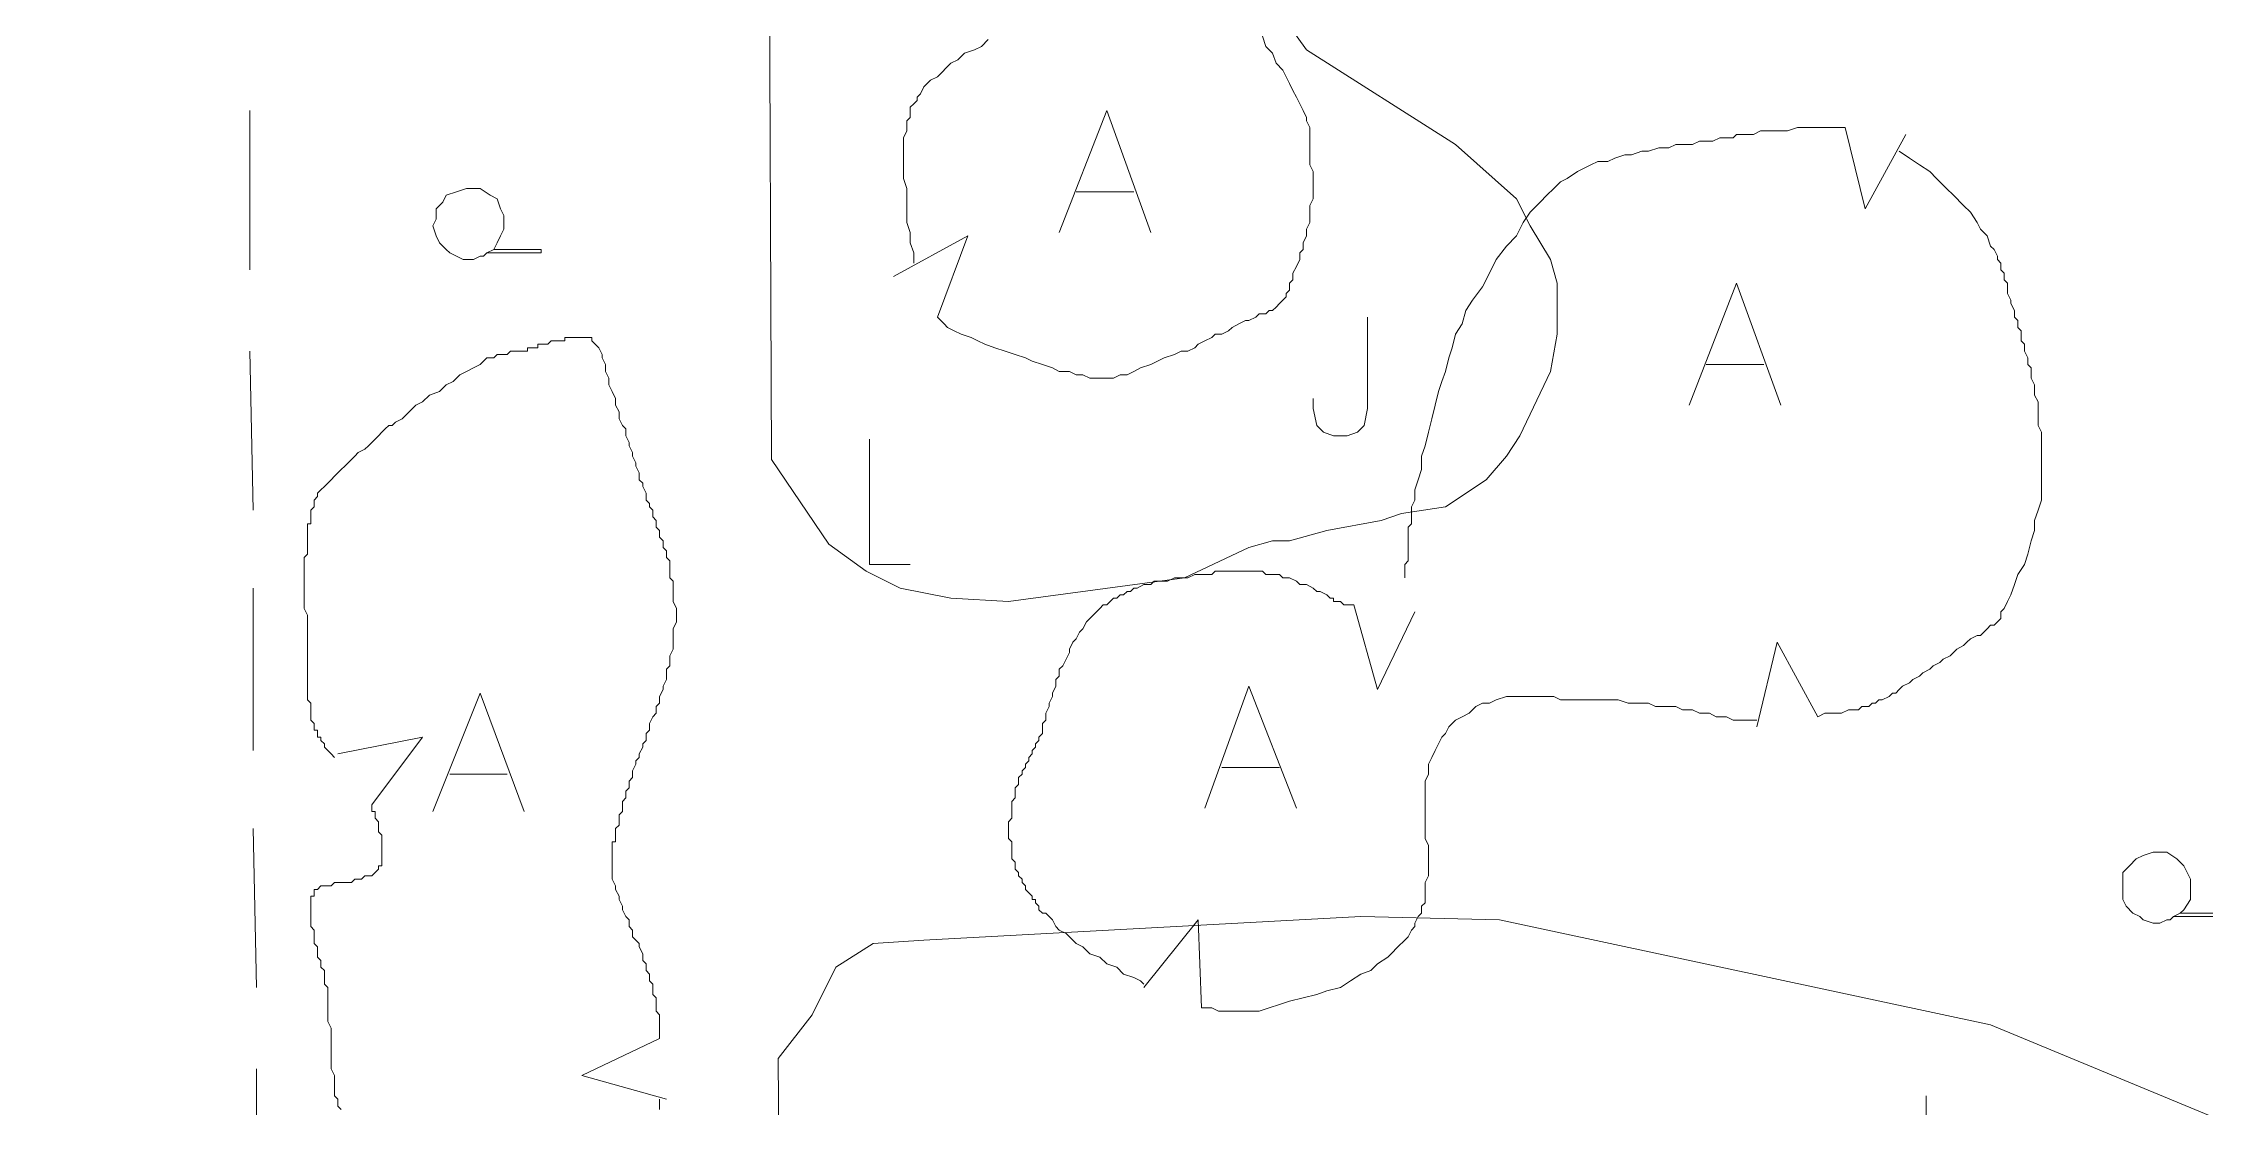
# Model space of a CAD drawing. Extents: x -2391 to 32076, y -11492 to 5852.
# Drawn here: x 4471.4 to 4525.4, y -1261.4 to -1234.8 of the extents above; entities that cross this region are included whole.
import ezdxf

# ---------------------------------------------------------------- set-up
doc = ezdxf.new("R2010")
doc.units = 0
doc.header["$LTSCALE"] = 7
doc.header["$PDSIZE"] = 0.02
doc.layers.get('0').update_dxf_attribs({"linetype": 'CONTINUOUS'})
doc.layers.get('DEFPOINTS').update_dxf_attribs({"linetype": 'CONTINUOUS'})
for name, color, linetype in [('ALVE-CT', 3, 'CONTINUOUS'), ('PDF_A133 - CANTEIRO_JARDIM_ESTUFA', 7, 'CONTINUOUS'), ('PDF_C301 - MEIO_FIO_2D', 7, 'CONTINUOUS'), ('PDF_F601 - LIMITE_VEGETACAO', 7, 'CONTINUOUS'), ('PDF_F602 - ARVORE_ISOLADA', 7, 'CONTINUOUS'), ('PDF_F604 - TXT_AGRUPAMENTO_ARVORE', 7, 'CONTINUOUS'), ('PDF_I903 - POSTE', 7, 'CONTINUOUS')]:
    doc.layers.add(name, color=color, linetype=linetype)
doc.styles.add('ARIAL', font='arial.ttf')
doc.dimstyles.new('COTA50_limpa', dxfattribs={"dimscale": 0.5, "dimtxt": 0.4, "dimasz": 0.02, "dimexe": 0.2, "dimexo": 0.1, "dimgap": 0.02, "dimtad": 0, "dimzin": 4, "dimdsep": 46, "dimtxsty": 'ARIAL', "dimblk": 'NONE', "dimcen": 0.1, "dimdle": 0.2, "dimse1": 1, "dimse2": 1, "dimsd1": 1, "dimsd2": 1, "dimclrd": 1, "dimclre": 1, "dimclrt": 2, "dimadec": 0, "dimazin": 0, "dimtfac": 1, "dimtmove": 2, "dimatfit": 3, "dimldrblk": 'NONE', "dimfxl": 0.2, "dimtolj": 1, "dimtzin": 4, "dimarcsym": 0})

# ---------------------------------------------------------------- blocks, each defined once
blk = doc.blocks.new('*D24')
at = {"layer": 'DEFPOINTS', "color": 0, "transparency": 16777216}
for p in [(4484.843, -1184.242), (4480.514, -1357.464), (4482.133, -1357.464)]:
    blk.add_point(p, dxfattribs=at)
at = {"layer": 'ALVE-CT', "color": 2, "transparency": 16777216, "insert": (4480.514, -1270.853), "char_height": 0.2, "attachment_point": 5, "rotation": 90, "style": 'ARIAL'}
blk.add_mtext('\\A1;173.22', dxfattribs=at)
blk = doc.blocks.new('_NONE')
at = {"color": 0, "linetype": 'ByBlock'}
blk.add_circle((0, 0), 0.25, dxfattribs=at)

msp = doc.modelspace()

# ---------------------------------------------------------------- linework, layer by layer
at = {"layer": 'ALVE-CT'}
msp.add_circle((4550.796, -1271.53), 500, dxfattribs=at)
at = {"layer": 'PDF_A133 - CANTEIRO_JARDIM_ESTUFA', "lineweight": 9}
for points in [[(4489.414, -1203.63), (4489.584, -1245.2), (4491.023, -1247.316), (4491.954, -1247.994), (4492.801, -1248.417), (4494.071, -1248.671), (4495.51, -1248.756), (4499.913, -1248.163), (4501.521, -1247.401), (4502.114, -1247.232), (4502.537, -1247.232), (4503.469, -1246.978), (4504.823, -1246.724), (4505.331, -1246.554), (4506.432, -1246.385), (4507.448, -1245.708), (4507.956, -1245.115), (4508.294, -1244.607), (4509.056, -1242.998), (4509.226, -1242.067), (4509.226, -1241.644), (4509.226, -1240.797), (4509.056, -1240.205), (4508.548, -1239.358), (4508.21, -1238.681), (4506.686, -1237.326), (4502.961, -1234.955), (4502.537, -1234.363)], [(4504.485, -1241.644), (4504.485, -1243.93), (4504.4, -1244.353), (4504.231, -1244.522), (4503.977, -1244.607), (4503.638, -1244.607), (4503.384, -1244.522), (4503.215, -1244.353), (4503.13, -1243.93), (4503.13, -1243.676)], [(4525.989, -1261.794), (4520.063, -1259.339), (4507.786, -1256.714), (4504.315, -1256.629), (4493.394, -1257.222), (4492.124, -1257.307), (4491.192, -1257.899), (4490.6, -1259.085), (4489.753, -1260.185), (4490.092, -1305.142)], [(4518.454, -1261.116), (4518.454, -1263.402), (4518.285, -1263.826), (4518.115, -1263.995), (4517.861, -1264.164), (4517.607, -1264.164), (4517.269, -1263.995), (4517.184, -1263.826), (4517.015, -1263.402), (4517.015, -1263.148)]]:
    msp.add_lwpolyline(points, dxfattribs=at)
at = {"layer": 'PDF_C301 - MEIO_FIO_2D', "lineweight": 9}
for points in [[(4476.546, -1236.479), (4476.546, -1240.459)], [(4476.546, -1242.49), (4476.63, -1246.47)], [(4476.63, -1248.417), (4476.63, -1252.481)], [(4476.63, -1254.428), (4476.715, -1258.407)], [(4476.715, -1260.439), (4476.715, -1264.418)]]:
    msp.add_lwpolyline(points, dxfattribs=at)
at = {"layer": 'PDF_F601 - LIMITE_VEGETACAO', "lineweight": 9}
for points in [[(4492.632, -1240.628), (4494.494, -1239.612), (4493.732, -1241.644), (4493.817, -1241.728), (4493.902, -1241.813), (4493.986, -1241.898), (4494.156, -1241.982), (4494.325, -1242.067), (4494.579, -1242.152), (4494.748, -1242.236), (4494.918, -1242.321), (4495.172, -1242.406), (4495.426, -1242.49), (4495.68, -1242.575), (4495.934, -1242.66), (4496.103, -1242.744), (4496.357, -1242.829), (4496.611, -1242.914), (4496.78, -1242.998), (4497.034, -1242.998), (4497.203, -1243.083), (4497.373, -1243.083), (4497.542, -1243.168), (4497.627, -1243.168), (4497.796, -1243.168), (4497.965, -1243.168), (4498.135, -1243.168), (4498.304, -1243.083), (4498.473, -1243.083), (4498.643, -1242.998), (4498.812, -1242.914), (4499.066, -1242.829), (4499.235, -1242.744), (4499.405, -1242.66), (4499.659, -1242.575), (4499.828, -1242.49), (4499.997, -1242.49), (4500.167, -1242.406), (4500.251, -1242.321), (4500.421, -1242.236), (4500.59, -1242.152), (4500.675, -1242.067), (4500.844, -1242.067), (4501.013, -1241.982), (4501.098, -1241.898), (4501.267, -1241.813), (4501.437, -1241.728), (4501.521, -1241.728), (4501.691, -1241.644), (4501.775, -1241.559), (4501.945, -1241.559), (4502.029, -1241.475), (4502.114, -1241.475), (4502.199, -1241.39), (4502.283, -1241.305), (4502.368, -1241.221), (4502.453, -1241.136), (4502.453, -1241.051), (4502.537, -1240.967), (4502.537, -1240.797), (4502.622, -1240.713), (4502.622, -1240.543), (4502.707, -1240.374), (4502.791, -1240.205), (4502.791, -1240.035), (4502.876, -1239.951), (4502.876, -1239.781), (4502.961, -1239.612), (4502.961, -1239.527), (4502.961, -1239.443), (4503.045, -1239.273), (4503.045, -1239.189), (4503.045, -1239.104), (4503.045, -1238.935), (4503.045, -1238.85), (4503.13, -1238.681), (4503.13, -1238.596), (4503.13, -1238.427), (4503.13, -1238.257), (4503.13, -1238.173), (4503.13, -1238.003), (4503.045, -1237.834), (4503.045, -1237.749), (4503.045, -1237.58), (4503.045, -1237.411), (4503.045, -1237.326), (4503.045, -1237.157), (4503.045, -1236.987), (4503.045, -1236.903), (4502.961, -1236.733), (4502.961, -1236.649), (4502.876, -1236.479), (4502.791, -1236.31), (4502.707, -1236.141), (4502.622, -1235.971), (4502.537, -1235.802), (4502.453, -1235.633), (4502.368, -1235.463), (4502.199, -1235.294), (4502.114, -1235.04), (4501.945, -1234.871), (4501.86, -1234.617)], [(4495.002, -1234.701), (4494.833, -1234.871), (4494.664, -1234.955), (4494.41, -1235.04), (4494.24, -1235.209), (4494.071, -1235.294), (4493.986, -1235.379), (4493.817, -1235.548), (4493.732, -1235.633), (4493.563, -1235.717), (4493.478, -1235.802), (4493.394, -1235.887), (4493.309, -1236.056), (4493.224, -1236.141), (4493.224, -1236.225), (4493.14, -1236.31), (4493.055, -1236.395), (4493.055, -1236.564), (4493.055, -1236.649), (4492.97, -1236.733), (4492.97, -1236.903), (4492.97, -1236.987), (4492.886, -1237.157), (4492.886, -1237.241), (4492.886, -1237.411), (4492.886, -1237.58), (4492.886, -1237.749), (4492.886, -1238.003), (4492.886, -1238.173), (4492.97, -1238.427), (4492.97, -1238.681), (4492.97, -1238.935), (4492.97, -1239.273), (4493.055, -1239.527), (4493.055, -1239.781), (4493.14, -1240.035), (4493.14, -1240.289)], [(4505.416, -1248.163), (4505.416, -1248.078), (4505.416, -1247.994), (4505.416, -1247.909), (4505.416, -1247.824), (4505.501, -1247.74), (4505.501, -1247.655), (4505.501, -1247.57), (4505.501, -1247.401), (4505.501, -1247.316), (4505.501, -1247.232), (4505.501, -1247.147), (4505.501, -1247.062), (4505.501, -1246.978), (4505.501, -1246.893), (4505.585, -1246.808), (4505.585, -1246.724), (4505.585, -1246.554), (4505.585, -1246.385), (4505.67, -1246.216), (4505.67, -1245.962), (4505.754, -1245.708), (4505.839, -1245.454), (4505.839, -1245.115), (4505.924, -1244.861), (4506.008, -1244.522), (4506.093, -1244.184), (4506.178, -1243.845), (4506.262, -1243.506), (4506.347, -1243.252), (4506.432, -1242.998), (4506.516, -1242.66), (4506.601, -1242.406), (4506.686, -1242.067), (4506.855, -1241.813), (4506.94, -1241.475), (4507.109, -1241.221), (4507.363, -1240.882), (4507.532, -1240.543), (4507.702, -1240.205), (4507.956, -1239.866), (4508.21, -1239.612), (4508.379, -1239.273), (4508.548, -1239.019), (4508.802, -1238.765), (4508.972, -1238.596), (4509.141, -1238.427), (4509.31, -1238.257), (4509.48, -1238.173), (4509.734, -1238.003), (4509.903, -1237.919), (4510.072, -1237.834), (4510.242, -1237.749), (4510.496, -1237.749), (4510.665, -1237.665), (4510.919, -1237.58), (4511.088, -1237.58), (4511.342, -1237.495), (4511.512, -1237.495), (4511.766, -1237.411), (4512.02, -1237.411), (4512.189, -1237.326), (4512.358, -1237.326), (4512.612, -1237.326), (4512.782, -1237.241), (4512.951, -1237.241), (4513.12, -1237.241), (4513.29, -1237.157), (4513.459, -1237.157), (4513.628, -1237.157), (4513.713, -1237.072), (4513.882, -1237.072), (4513.967, -1237.072), (4514.136, -1237.072), (4514.306, -1236.987), (4514.475, -1236.987), (4514.644, -1236.987), (4514.814, -1236.987), (4514.983, -1236.987), (4515.237, -1236.903), (4515.406, -1236.903), (4515.575, -1236.903), (4515.829, -1236.903), (4515.999, -1236.903), (4516.083, -1236.903), (4516.253, -1236.903), (4516.422, -1236.903), (4516.93, -1238.935), (4517.946, -1237.072)], [(4517.777, -1237.495), (4518.031, -1237.665), (4518.285, -1237.834), (4518.539, -1238.003), (4518.708, -1238.173), (4518.962, -1238.427), (4519.131, -1238.596), (4519.385, -1238.85), (4519.555, -1239.019), (4519.724, -1239.273), (4519.809, -1239.443), (4519.978, -1239.612), (4520.063, -1239.866), (4520.147, -1239.951), (4520.232, -1240.12), (4520.232, -1240.205), (4520.317, -1240.289), (4520.317, -1240.459), (4520.401, -1240.543), (4520.401, -1240.628), (4520.401, -1240.713), (4520.486, -1240.797), (4520.486, -1240.882), (4520.486, -1241.051), (4520.571, -1241.221), (4520.571, -1241.305), (4520.655, -1241.475), (4520.655, -1241.644), (4520.74, -1241.728), (4520.74, -1241.898), (4520.825, -1241.982), (4520.825, -1242.152), (4520.825, -1242.236), (4520.909, -1242.321), (4520.909, -1242.406), (4520.909, -1242.49), (4520.994, -1242.66), (4520.994, -1242.744), (4520.994, -1242.829), (4521.079, -1242.914), (4521.079, -1243.083), (4521.079, -1243.168), (4521.163, -1243.337), (4521.163, -1243.422), (4521.163, -1243.591), (4521.248, -1243.76), (4521.248, -1243.845), (4521.248, -1244.014), (4521.248, -1244.184), (4521.248, -1244.353), (4521.333, -1244.522), (4521.333, -1244.607), (4521.333, -1244.776), (4521.333, -1244.946), (4521.333, -1245.115), (4521.333, -1245.284), (4521.333, -1245.454), (4521.333, -1245.623), (4521.333, -1245.792), (4521.333, -1245.962), (4521.333, -1246.216), (4521.248, -1246.47), (4521.163, -1246.724), (4521.163, -1246.978), (4521.079, -1247.232), (4520.994, -1247.57), (4520.909, -1247.824), (4520.74, -1248.078), (4520.655, -1248.332), (4520.571, -1248.586), (4520.486, -1248.756), (4520.401, -1248.925), (4520.317, -1249.01), (4520.317, -1249.179), (4520.232, -1249.264), (4520.147, -1249.348), (4520.063, -1249.348), (4519.978, -1249.433), (4519.893, -1249.518), (4519.809, -1249.602), (4519.724, -1249.602), (4519.555, -1249.687), (4519.47, -1249.772), (4519.385, -1249.856), (4519.216, -1249.941), (4519.131, -1250.026), (4519.047, -1250.11), (4518.877, -1250.195), (4518.793, -1250.28), (4518.623, -1250.364), (4518.539, -1250.449), (4518.369, -1250.534), (4518.285, -1250.618), (4518.115, -1250.703), (4518.031, -1250.788), (4517.861, -1250.872), (4517.777, -1250.957), (4517.692, -1251.042), (4517.607, -1251.042), (4517.523, -1251.126), (4517.353, -1251.211), (4517.269, -1251.211), (4517.184, -1251.296), (4517.099, -1251.296), (4517.015, -1251.38), (4516.93, -1251.38), (4516.845, -1251.38), (4516.761, -1251.465), (4516.591, -1251.465), (4516.507, -1251.465), (4516.337, -1251.549), (4516.253, -1251.549), (4516.083, -1251.549), (4515.999, -1251.549), (4515.914, -1251.549), (4515.745, -1251.634), (4514.729, -1249.772), (4514.221, -1251.888)], [(4486.959, -1261.201), (4484.843, -1260.609), (4486.79, -1259.677), (4486.79, -1259.593), (4486.79, -1259.508), (4486.79, -1259.423), (4486.79, -1259.339), (4486.79, -1259.254), (4486.79, -1259.169), (4486.79, -1259.085), (4486.705, -1259), (4486.705, -1258.915), (4486.705, -1258.831), (4486.705, -1258.746), (4486.705, -1258.661), (4486.62, -1258.577), (4486.62, -1258.492), (4486.62, -1258.323), (4486.536, -1258.238), (4486.536, -1258.153), (4486.536, -1258.069), (4486.451, -1257.984), (4486.451, -1257.815), (4486.366, -1257.73), (4486.366, -1257.645), (4486.366, -1257.561), (4486.282, -1257.391), (4486.282, -1257.307), (4486.197, -1257.222), (4486.113, -1257.137), (4486.113, -1256.968), (4486.028, -1256.883), (4486.028, -1256.714), (4485.943, -1256.629), (4485.859, -1256.46), (4485.859, -1256.375), (4485.774, -1256.206), (4485.774, -1256.121), (4485.689, -1255.952), (4485.689, -1255.867), (4485.605, -1255.698), (4485.605, -1255.613), (4485.605, -1255.444), (4485.605, -1255.359), (4485.605, -1255.275), (4485.605, -1255.19), (4485.605, -1255.021), (4485.605, -1254.936), (4485.605, -1254.851), (4485.605, -1254.767), (4485.689, -1254.767), (4485.689, -1254.682), (4485.689, -1254.597), (4485.689, -1254.513), (4485.689, -1254.428), (4485.774, -1254.343), (4485.774, -1254.259), (4485.774, -1254.174), (4485.774, -1254.089), (4485.859, -1254.005), (4485.859, -1253.92), (4485.859, -1253.835), (4485.859, -1253.751), (4485.943, -1253.666), (4485.943, -1253.581), (4485.943, -1253.497), (4486.028, -1253.412), (4486.028, -1253.243), (4486.113, -1253.158), (4486.113, -1253.073), (4486.113, -1252.989), (4486.197, -1252.819), (4486.197, -1252.735), (4486.282, -1252.65), (4486.282, -1252.565), (4486.366, -1252.396), (4486.366, -1252.311), (4486.451, -1252.227), (4486.451, -1252.057), (4486.536, -1251.973), (4486.536, -1251.803), (4486.62, -1251.634), (4486.705, -1251.549), (4486.705, -1251.38), (4486.79, -1251.296), (4486.79, -1251.126), (4486.874, -1250.957), (4486.874, -1250.872), (4486.959, -1250.703), (4486.959, -1250.618), (4486.959, -1250.449), (4487.044, -1250.364), (4487.044, -1250.195), (4487.044, -1250.11), (4487.128, -1249.941), (4487.128, -1249.856), (4487.128, -1249.772), (4487.128, -1249.602), (4487.128, -1249.518), (4487.128, -1249.433), (4487.213, -1249.264), (4487.213, -1249.179), (4487.213, -1249.01), (4487.213, -1248.925), (4487.128, -1248.756), (4487.128, -1248.671), (4487.128, -1248.502), (4487.128, -1248.417), (4487.128, -1248.248), (4487.044, -1248.163), (4487.044, -1247.994), (4487.044, -1247.909), (4487.044, -1247.74), (4486.959, -1247.655), (4486.959, -1247.57), (4486.959, -1247.486), (4486.874, -1247.401), (4486.874, -1247.316), (4486.874, -1247.232), (4486.79, -1247.147), (4486.79, -1247.062), (4486.79, -1246.978), (4486.705, -1246.893), (4486.705, -1246.808), (4486.705, -1246.724), (4486.62, -1246.639), (4486.62, -1246.554), (4486.62, -1246.47), (4486.536, -1246.385), (4486.536, -1246.3), (4486.451, -1246.216), (4486.451, -1246.131), (4486.451, -1246.046), (4486.366, -1245.877), (4486.366, -1245.792), (4486.282, -1245.708), (4486.282, -1245.623), (4486.282, -1245.538), (4486.197, -1245.369), (4486.197, -1245.284), (4486.113, -1245.115), (4486.113, -1245.03), (4486.028, -1244.861), (4486.028, -1244.776), (4485.943, -1244.607), (4485.943, -1244.438), (4485.859, -1244.353), (4485.774, -1244.184), (4485.774, -1244.014), (4485.689, -1243.845), (4485.689, -1243.676), (4485.605, -1243.506), (4485.52, -1243.337), (4485.52, -1243.168), (4485.435, -1242.998), (4485.435, -1242.829), (4485.351, -1242.66), (4485.351, -1242.575), (4485.266, -1242.406), (4485.181, -1242.321), (4485.097, -1242.236), (4485.097, -1242.152), (4485.012, -1242.152), (4484.927, -1242.152), (4484.843, -1242.152), (4484.758, -1242.152), (4484.673, -1242.152), (4484.589, -1242.152), (4484.504, -1242.152), (4484.419, -1242.152), (4484.419, -1242.236), (4484.335, -1242.236), (4484.25, -1242.236), (4484.165, -1242.236), (4484.081, -1242.236), (4483.996, -1242.321), (4483.911, -1242.321), (4483.827, -1242.321), (4483.742, -1242.321), (4483.742, -1242.406), (4483.657, -1242.406), (4483.573, -1242.406), (4483.488, -1242.406), (4483.488, -1242.49), (4483.403, -1242.49), (4483.319, -1242.49), (4483.234, -1242.49), (4483.149, -1242.49), (4483.065, -1242.49), (4482.98, -1242.575), (4482.895, -1242.575), (4482.811, -1242.575), (4482.726, -1242.575), (4482.641, -1242.66), (4482.472, -1242.66), (4482.387, -1242.744), (4482.303, -1242.829), (4482.133, -1242.914), (4481.964, -1242.998), (4481.795, -1243.083), (4481.625, -1243.252), (4481.456, -1243.337), (4481.287, -1243.506), (4481.033, -1243.591), (4480.863, -1243.76), (4480.694, -1243.845), (4480.525, -1244.014), (4480.44, -1244.099), (4480.355, -1244.184), (4480.186, -1244.268), (4480.101, -1244.353), (4480.017, -1244.353), (4479.932, -1244.438), (4479.847, -1244.522), (4479.763, -1244.607), (4479.678, -1244.692), (4479.593, -1244.776), (4479.509, -1244.861), (4479.424, -1244.946), (4479.255, -1245.03), (4479.17, -1245.115), (4479.085, -1245.2), (4478.916, -1245.369), (4478.831, -1245.454), (4478.747, -1245.538), (4478.662, -1245.623), (4478.577, -1245.708), (4478.493, -1245.792), (4478.408, -1245.877), (4478.323, -1245.962), (4478.239, -1246.046), (4478.239, -1246.131), (4478.154, -1246.216), (4478.154, -1246.3), (4478.154, -1246.385), (4478.069, -1246.47), (4478.069, -1246.554), (4478.069, -1246.639), (4478.069, -1246.724), (4478.069, -1246.808), (4477.985, -1246.808), (4477.985, -1246.893), (4477.985, -1246.978), (4477.985, -1247.062), (4477.985, -1247.147), (4477.985, -1247.232), (4477.985, -1247.316), (4477.985, -1247.401), (4477.985, -1247.486), (4477.985, -1247.57), (4477.9, -1247.655), (4477.9, -1247.74), (4477.9, -1247.824), (4477.9, -1247.994), (4477.9, -1248.163), (4477.9, -1248.332), (4477.9, -1248.502), (4477.9, -1248.671), (4477.9, -1248.925), (4477.985, -1249.094), (4477.985, -1249.348), (4477.985, -1249.602), (4477.985, -1249.772), (4477.985, -1250.026), (4477.985, -1250.195), (4477.985, -1250.449), (4477.985, -1250.618), (4477.985, -1250.788), (4477.985, -1250.957), (4477.985, -1251.042), (4477.985, -1251.211), (4478.069, -1251.296), (4478.069, -1251.465), (4478.069, -1251.549), (4478.069, -1251.634), (4478.069, -1251.719), (4478.154, -1251.803), (4478.154, -1251.888), (4478.154, -1251.973), (4478.239, -1251.973), (4478.239, -1252.057), (4478.239, -1252.142), (4478.323, -1252.142), (4478.323, -1252.227), (4478.408, -1252.311), (4478.408, -1252.396), (4478.493, -1252.481), (4478.577, -1252.565), (4478.662, -1252.65)], [(4498.897, -1258.323), (4498.812, -1258.238), (4498.643, -1258.153), (4498.389, -1258.069), (4498.219, -1257.899), (4497.965, -1257.815), (4497.796, -1257.645), (4497.542, -1257.561), (4497.373, -1257.391), (4497.203, -1257.307), (4497.034, -1257.137), (4496.949, -1257.053), (4496.78, -1256.968), (4496.695, -1256.883), (4496.611, -1256.714), (4496.526, -1256.629), (4496.441, -1256.545), (4496.357, -1256.545), (4496.272, -1256.46), (4496.272, -1256.375), (4496.187, -1256.291), (4496.187, -1256.206), (4496.103, -1256.206), (4496.103, -1256.121), (4496.018, -1256.037), (4495.934, -1255.952), (4495.934, -1255.867), (4495.849, -1255.783), (4495.849, -1255.698), (4495.764, -1255.613), (4495.764, -1255.529), (4495.68, -1255.444), (4495.68, -1255.359), (4495.68, -1255.275), (4495.595, -1255.19), (4495.595, -1255.105), (4495.595, -1255.021), (4495.595, -1254.936), (4495.595, -1254.767), (4495.51, -1254.682), (4495.51, -1254.513), (4495.51, -1254.428), (4495.51, -1254.259), (4495.595, -1254.174), (4495.595, -1254.005), (4495.595, -1253.92), (4495.595, -1253.751), (4495.68, -1253.666), (4495.68, -1253.497), (4495.68, -1253.412), (4495.764, -1253.327), (4495.764, -1253.158), (4495.849, -1253.073), (4495.849, -1252.989), (4495.934, -1252.904), (4495.934, -1252.819), (4496.018, -1252.735), (4496.018, -1252.65), (4496.103, -1252.565), (4496.103, -1252.481), (4496.187, -1252.396), (4496.187, -1252.311), (4496.272, -1252.227), (4496.272, -1252.142), (4496.357, -1252.057), (4496.357, -1251.973), (4496.357, -1251.803), (4496.441, -1251.719), (4496.441, -1251.634), (4496.441, -1251.549), (4496.526, -1251.38), (4496.526, -1251.296), (4496.611, -1251.126), (4496.611, -1251.042), (4496.695, -1250.872), (4496.695, -1250.703), (4496.78, -1250.618), (4496.78, -1250.449), (4496.865, -1250.364), (4496.949, -1250.195), (4497.034, -1250.026), (4497.034, -1249.941), (4497.119, -1249.772), (4497.203, -1249.687), (4497.288, -1249.518), (4497.373, -1249.433), (4497.457, -1249.264), (4497.542, -1249.179), (4497.627, -1249.094), (4497.711, -1249.01), (4497.796, -1248.925), (4497.881, -1248.84), (4497.965, -1248.84), (4498.05, -1248.756), (4498.135, -1248.671), (4498.219, -1248.671), (4498.304, -1248.586), (4498.389, -1248.586), (4498.473, -1248.502), (4498.558, -1248.502), (4498.643, -1248.417), (4498.727, -1248.417), (4498.897, -1248.332), (4499.066, -1248.332), (4499.151, -1248.248), (4499.32, -1248.248), (4499.489, -1248.248), (4499.659, -1248.163), (4499.828, -1248.163), (4499.997, -1248.163), (4500.167, -1248.078), (4500.251, -1248.078), (4500.421, -1248.078), (4500.59, -1248.078), (4500.675, -1247.994), (4500.844, -1247.994), (4501.013, -1247.994), (4501.098, -1247.994), (4501.267, -1247.994), (4501.352, -1247.994), (4501.521, -1247.994), (4501.691, -1247.994), (4501.86, -1247.994), (4501.945, -1248.078), (4502.114, -1248.078), (4502.283, -1248.078), (4502.368, -1248.163), (4502.537, -1248.163), (4502.707, -1248.248), (4502.791, -1248.332), (4502.961, -1248.332), (4503.13, -1248.417), (4503.215, -1248.502), (4503.299, -1248.502), (4503.469, -1248.586), (4503.553, -1248.671), (4503.638, -1248.671), (4503.638, -1248.756), (4503.723, -1248.756), (4503.807, -1248.756), (4503.892, -1248.84), (4503.977, -1248.84), (4504.061, -1248.84), (4504.146, -1248.84), (4504.739, -1250.957), (4505.67, -1249.01)], [(4498.897, -1258.407), (4500.251, -1256.714), (4500.336, -1258.915), (4500.421, -1258.915), (4500.505, -1258.915), (4500.59, -1258.915), (4500.759, -1259), (4500.844, -1259), (4501.013, -1259), (4501.183, -1259), (4501.352, -1259), (4501.521, -1259), (4501.775, -1259), (4502.029, -1258.915), (4502.283, -1258.831), (4502.537, -1258.746), (4502.876, -1258.661), (4503.215, -1258.577), (4503.469, -1258.492), (4503.807, -1258.407), (4504.061, -1258.238), (4504.315, -1258.069), (4504.569, -1257.984), (4504.739, -1257.815), (4504.993, -1257.645), (4505.077, -1257.561), (4505.247, -1257.391), (4505.416, -1257.222), (4505.501, -1257.137), (4505.585, -1256.968), (4505.67, -1256.883), (4505.67, -1256.799), (4505.754, -1256.629), (4505.839, -1256.545), (4505.839, -1256.46), (4505.839, -1256.375), (4505.924, -1256.291), (4505.924, -1256.206), (4505.924, -1256.037), (4505.924, -1255.952), (4505.924, -1255.867), (4505.924, -1255.783), (4506.008, -1255.613), (4506.008, -1255.529), (4506.008, -1255.359), (4506.008, -1255.275), (4506.008, -1255.19), (4506.008, -1255.021), (4506.008, -1254.936), (4506.008, -1254.851), (4505.924, -1254.682), (4505.924, -1254.597), (4505.924, -1254.428), (4505.924, -1254.343), (4505.924, -1254.174), (4505.924, -1254.089), (4505.924, -1253.92), (4505.924, -1253.835), (4505.924, -1253.666), (4505.924, -1253.581), (4505.924, -1253.412), (4505.924, -1253.243), (4506.008, -1253.073), (4506.008, -1252.904), (4506.008, -1252.819), (4506.093, -1252.65), (4506.178, -1252.481), (4506.262, -1252.311), (4506.347, -1252.142), (4506.432, -1252.057), (4506.516, -1251.888), (4506.686, -1251.719), (4506.855, -1251.634), (4507.024, -1251.549), (4507.194, -1251.38), (4507.363, -1251.296), (4507.532, -1251.296), (4507.702, -1251.211), (4507.956, -1251.126), (4508.125, -1251.126), (4508.294, -1251.126), (4508.464, -1251.126), (4508.633, -1251.126), (4508.802, -1251.126), (4508.972, -1251.126), (4509.141, -1251.126), (4509.31, -1251.211), (4509.48, -1251.211), (4509.564, -1251.211), (4509.734, -1251.211), (4509.903, -1251.211), (4510.072, -1251.211), (4510.242, -1251.211), (4510.411, -1251.211), (4510.58, -1251.211), (4510.75, -1251.211), (4511.004, -1251.296), (4511.173, -1251.296), (4511.342, -1251.296), (4511.512, -1251.296), (4511.681, -1251.38), (4511.85, -1251.38), (4512.02, -1251.38), (4512.189, -1251.38), (4512.358, -1251.465), (4512.443, -1251.465), (4512.612, -1251.465), (4512.782, -1251.549), (4512.866, -1251.549), (4513.036, -1251.549), (4513.205, -1251.634), (4513.29, -1251.634), (4513.459, -1251.634), (4513.628, -1251.719), (4513.713, -1251.719), (4513.882, -1251.719), (4514.052, -1251.719), (4514.221, -1251.719)], [(4478.831, -1261.455), (4478.747, -1261.37), (4478.747, -1261.286), (4478.747, -1261.201), (4478.662, -1261.116), (4478.662, -1261.032), (4478.662, -1260.947), (4478.662, -1260.863), (4478.662, -1260.693), (4478.662, -1260.609), (4478.577, -1260.439), (4478.577, -1260.27), (4478.577, -1260.101), (4478.577, -1259.847), (4478.577, -1259.677), (4478.577, -1259.423), (4478.493, -1259.254), (4478.493, -1259.085), (4478.493, -1258.915), (4478.493, -1258.746), (4478.493, -1258.577), (4478.493, -1258.492), (4478.493, -1258.407), (4478.408, -1258.323), (4478.408, -1258.238), (4478.408, -1258.153), (4478.408, -1258.069), (4478.408, -1257.984), (4478.323, -1257.899), (4478.323, -1257.815), (4478.323, -1257.73), (4478.239, -1257.645), (4478.239, -1257.561), (4478.239, -1257.476), (4478.239, -1257.391), (4478.154, -1257.307), (4478.154, -1257.222), (4478.154, -1257.137), (4478.154, -1257.053), (4478.154, -1256.968), (4478.069, -1256.883), (4478.069, -1256.799), (4478.069, -1256.714), (4478.069, -1256.629), (4478.069, -1256.545), (4478.069, -1256.46), (4478.069, -1256.375), (4478.069, -1256.291), (4478.069, -1256.206), (4478.069, -1256.121), (4478.154, -1256.121), (4478.154, -1256.037), (4478.154, -1255.952), (4478.239, -1255.952), (4478.323, -1255.867), (4478.408, -1255.867), (4478.493, -1255.867), (4478.577, -1255.867), (4478.662, -1255.783), (4478.747, -1255.783), (4478.831, -1255.783), (4478.916, -1255.783), (4479.001, -1255.783), (4479.085, -1255.783), (4479.17, -1255.698), (4479.255, -1255.698), (4479.339, -1255.698), (4479.424, -1255.613), (4479.509, -1255.613), (4479.593, -1255.613), (4479.678, -1255.529), (4479.763, -1255.444), (4479.763, -1255.359), (4479.847, -1255.359), (4479.847, -1255.275), (4479.847, -1255.19), (4479.847, -1255.105), (4479.847, -1255.021), (4479.847, -1254.936), (4479.847, -1254.851), (4479.847, -1254.767), (4479.847, -1254.682), (4479.847, -1254.597), (4479.763, -1254.513), (4479.763, -1254.428), (4479.763, -1254.343), (4479.763, -1254.259), (4479.678, -1254.174), (4479.678, -1254.089), (4479.678, -1254.005), (4479.593, -1254.005), (4479.593, -1253.92), (4479.593, -1253.835), (4480.863, -1252.142), (4478.747, -1252.565)], [(4486.79, -1261.201), (4486.79, -1261.286), (4486.79, -1261.37), (4486.79, -1261.455)]]:
    msp.add_lwpolyline(points, dxfattribs=at)
at = {"layer": 'PDF_F602 - ARVORE_ISOLADA', "lineweight": 9}
msp.add_lwpolyline([(4482.641, -1239.951), (4482.472, -1240.035), (4482.387, -1240.12), (4482.303, -1240.12), (4482.133, -1240.205), (4481.879, -1240.205), (4481.71, -1240.12), (4481.541, -1240.035), (4481.456, -1239.951), (4481.287, -1239.781), (4481.202, -1239.612), (4481.117, -1239.358), (4481.202, -1239.189), (4481.202, -1238.935), (4481.371, -1238.765), (4481.456, -1238.596), (4481.71, -1238.511), (4481.964, -1238.427), (4482.303, -1238.427), (4482.557, -1238.596), (4482.726, -1238.681), (4482.811, -1238.935), (4482.895, -1239.104), (4482.895, -1239.273), (4482.895, -1239.443), (4482.811, -1239.612), (4482.726, -1239.781), (4482.641, -1239.951), (4482.472, -1240.035), (4483.827, -1240.035), (4483.827, -1239.951)], close=True, dxfattribs=at)
msp.add_lwpolyline([(4525.989, -1256.545), (4524.804, -1256.545), (4524.635, -1256.629), (4524.55, -1256.714), (4524.465, -1256.714), (4524.296, -1256.799), (4524.127, -1256.799), (4523.873, -1256.714), (4523.788, -1256.629), (4523.619, -1256.545), (4523.449, -1256.375), (4523.365, -1256.206), (4523.365, -1256.037), (4523.365, -1255.783), (4523.365, -1255.529), (4523.534, -1255.359), (4523.703, -1255.19), (4523.873, -1255.105), (4524.127, -1255.021), (4524.465, -1255.021), (4524.719, -1255.19), (4524.889, -1255.359), (4524.973, -1255.529), (4525.058, -1255.698), (4525.058, -1255.867), (4525.058, -1256.037), (4525.058, -1256.206), (4524.889, -1256.46), (4524.804, -1256.545), (4524.635, -1256.629), (4525.989, -1256.629)], dxfattribs=at)
at = {"layer": 'PDF_F604 - TXT_AGRUPAMENTO_ARVORE', "lineweight": 9}
for points in [[(4496.78, -1239.527), (4497.965, -1236.479), (4499.066, -1239.527)], [(4497.203, -1238.511), (4498.643, -1238.511)], [(4512.528, -1243.845), (4513.713, -1240.797), (4514.814, -1243.845)], [(4512.951, -1242.829), (4514.39, -1242.829)], [(4500.421, -1253.92), (4501.521, -1250.872), (4502.707, -1253.92)], [(4481.117, -1254.005), (4482.303, -1251.042), (4483.403, -1254.005)], [(4481.541, -1253.073), (4482.98, -1253.073)], [(4500.844, -1252.904), (4502.283, -1252.904)]]:
    msp.add_lwpolyline(points, dxfattribs=at)
at = {"layer": 'PDF_I903 - POSTE', "lineweight": 9}
msp.add_lwpolyline([(4493.055, -1247.824), (4492.039, -1247.824), (4492.039, -1244.692)], dxfattribs=at)

# ---------------------------------------------------------------- dimensions: what is measured, and where the dimension line sits
at = {"layer": 'ALVE-CT'}
dim = msp.add_linear_dim(base=(4480.514, -1357.464), p1=(4484.843, -1184.242), p2=(4482.133, -1357.464), angle=90, dimstyle='COTA50_limpa', dxfattribs=at)
dim.commit()
dim.dimension.update_dxf_attribs({"geometry": '*D24', "text_midpoint": (4480.514, -1270.853)})

doc.saveas('drawing.dxf')
